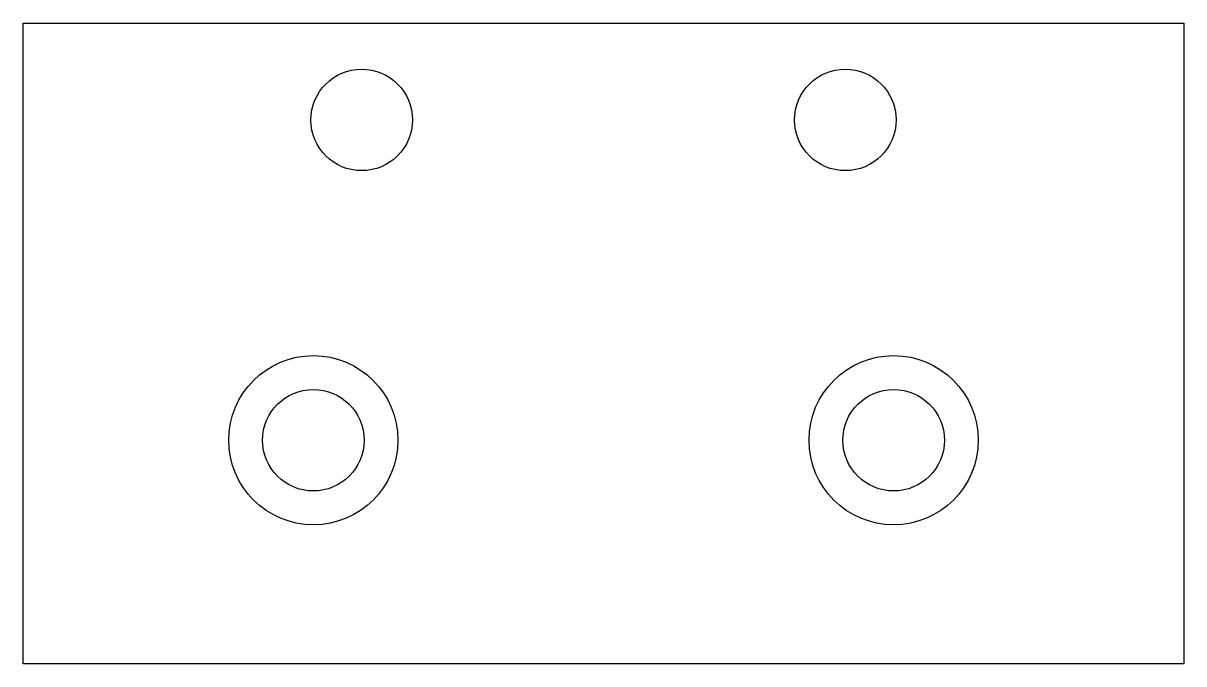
# Model space of a CAD drawing. Header units: millimetres. Extents: x 222.2 to 270.2, y 97.5 to 124.
import ezdxf

# ---------------------------------------------------------------- set-up
doc = ezdxf.new("R2010")
doc.units = ezdxf.units.MM
doc.layers.get('0').update_dxf_attribs({"linetype": 'CONTINUOUS'})

msp = doc.modelspace()

# ---------------------------------------------------------------- linework, layer by layer
msp.add_lwpolyline([(270.161, 124), (270.161, 97.5), (222.161, 97.5), (222.161, 124)], close=True)
for centre, radius in [((236.161, 120), 2.1), ((256.161, 120), 2.1), ((234.161, 106.75), 3.5), ((258.161, 106.75), 3.5), ((234.161, 106.75), 2.1), ((258.161, 106.75), 2.1)]:
    msp.add_circle(centre, radius)

doc.saveas('drawing.dxf')
